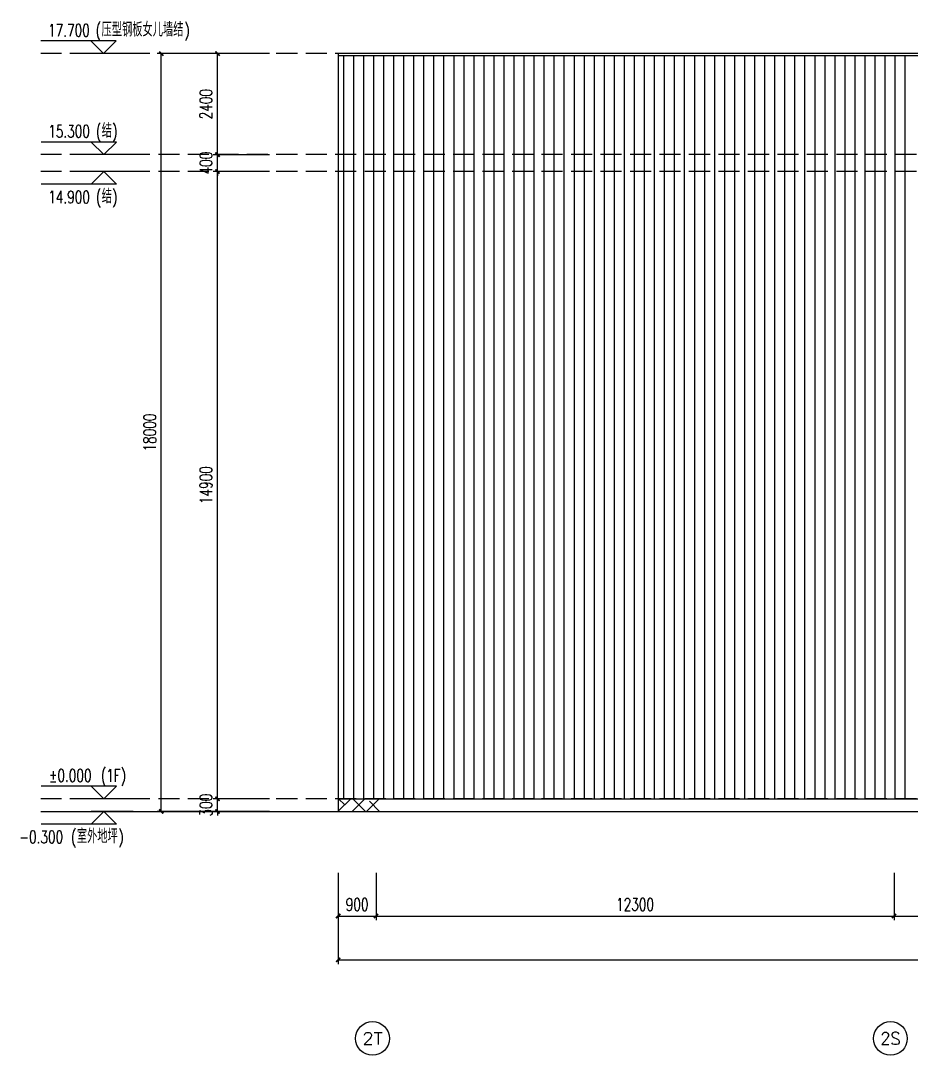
# Model space of a CAD drawing. Extents: x -2377130 to 293730, y -2 to 754590.
# Drawn here: x -1111760 to -1090611, y 511145 to 535719 of the extents above; entities that cross this region are included whole.
import ezdxf
from ezdxf.enums import TextEntityAlignment as Align

# ---------------------------------------------------------------- set-up
doc = ezdxf.new("R2010")
doc.units = 0
doc.header["$LTSCALE"] = 1000
doc.header["$MEASUREMENT"] = 0
doc.linetypes.add('__DASH', pattern=[0.35, 0.25, -0.1])
doc.linetypes.add('DOTE', pattern=[2.42, 2, -0.2, 0.02, -0.2])
doc.layers.get('Defpoints').update_dxf_attribs({"color": 210})
for name, color, linetype in [('A-AXIS-D', 1, 'Continuous'), ('A-AXIS-DOTE', 14, 'DOTE'), ('A-HATCH-2', 251, 'Continuous'), ('A-LIN-V', 9, 'Continuous'), ('AS-WALL', 40, 'Continuous'), ('DIM_ELEV', 3, 'Continuous'), ('PUB_TEXT', 7, 'Continuous')]:
    doc.layers.add(name, color=color, linetype=linetype)
doc.styles.add('_TCH_AXIS', font='COMPLEX', dxfattribs={"bigfont": 'GBCBIG'})
doc.styles.add('_TCH_DIM', font='SIMPLEX', dxfattribs={"bigfont": 'GBCBIG'})
doc.styles.add('_TCH_DIM_T3', font='SIMPLEX', dxfattribs={"width": 0.705882, "bigfont": 'GBCBIG'})
doc.dimstyles.new('_TCH_ARCH&&100', dxfattribs={"dimtxt": 297.5, "dimasz": 100, "dimexe": 100, "dimexo": 100, "dimgap": 126.25, "dimtad": 1, "dimdec": 0, "dimzin": 0, "dimdsep": 46, "dimtxsty": '_TCH_DIM_T3', "dimblk": 'ARCHTICK', "dimcen": 0.09, "dimclrt": 7, "dimazin": 2, "dimtfac": 1, "dimtdec": 0, "dimtix": 1, "dimtmove": 2, "dimatfit": 3, "dimfxl": 0, "dimtolj": 1, "dimtzin": 0, "dimarcsym": 0})

# ---------------------------------------------------------------- blocks, each defined once
blk = doc.blocks.new('_ArchTick')
at = {"color": 0, "linetype": 'ByBlock', "const_width": 0.4}
blk.add_lwpolyline([(-0.5, -0.5), (0.5, 0.5)], dxfattribs=at)
blk = doc.blocks.new('*D1123')
at = {"layer": 'A-AXIS-D', "color": 0, "lineweight": -2}
for p, q in [((-1107188, 534937), (-1108521, 534937)), ((-1108421, 516937), (-1108421, 534937)), ((-1107188, 516937), (-1108521, 516937))]:
    blk.add_line(p, q, dxfattribs=at)
at = {"layer": 'Defpoints', "color": 0}
for p in [(-1108421, 534937), (-1107088, 534937), (-1107088, 516937)]:
    blk.add_point(p, dxfattribs=at)
at = {"layer": 'A-AXIS-D', "color": 0, "lineweight": -2, "xscale": 100, "yscale": 100, "zscale": 100}
for p, rotation in [((-1108421, 534937), 90), ((-1108421, 516937), 270)]:
    blk.add_blockref('_ArchTick', p, dxfattribs=dict(at, rotation=rotation))
at = {"layer": 'A-AXIS-D', "color": 7, "insert": (-1108696, 525937), "char_height": 297.5, "attachment_point": 5, "rotation": 90, "style": '_TCH_DIM_T3'}
blk.add_mtext('\\A1;18000', dxfattribs=at)
blk = doc.blocks.new('*D1122')
at = {"layer": 'A-AXIS-D', "color": 0, "lineweight": -2}
for p, q in [((-1107086, 517237), (-1107086, 517337)), ((-1105853, 517237), (-1107186, 517237)), ((-1107086, 516937), (-1107086, 517237)), ((-1105853, 516937), (-1107186, 516937)), ((-1107086, 516937), (-1107086, 516837))]:
    blk.add_line(p, q, dxfattribs=at)
at = {"layer": 'Defpoints', "color": 0}
for p in [(-1107086, 517237), (-1105753, 517237), (-1105753, 516937)]:
    blk.add_point(p, dxfattribs=at)
at = {"layer": 'A-AXIS-D', "color": 0, "lineweight": -2, "xscale": 100, "yscale": 100, "zscale": 100}
for p, rotation in [((-1107086, 517237), 270), ((-1107086, 516937), 90)]:
    blk.add_blockref('_ArchTick', p, dxfattribs=dict(at, rotation=rotation))
at = {"layer": 'A-AXIS-D', "color": 7, "insert": (-1107361, 517087), "char_height": 297.5, "attachment_point": 5, "rotation": 90, "style": '_TCH_DIM_T3'}
blk.add_mtext('\\A1;300', dxfattribs=at)
blk = doc.blocks.new('*D1121')
at = {"layer": 'A-AXIS-D', "color": 0, "lineweight": -2}
for p, q in [((-1105853, 532137), (-1107186, 532137)), ((-1107086, 517237), (-1107086, 532137)), ((-1105853, 517237), (-1107186, 517237))]:
    blk.add_line(p, q, dxfattribs=at)
at = {"layer": 'Defpoints', "color": 0}
for p in [(-1107086, 532137), (-1105753, 532137), (-1105753, 517237)]:
    blk.add_point(p, dxfattribs=at)
at = {"layer": 'A-AXIS-D', "color": 0, "lineweight": -2, "xscale": 100, "yscale": 100, "zscale": 100}
for p, rotation in [((-1107086, 532137), 90), ((-1107086, 517237), 270)]:
    blk.add_blockref('_ArchTick', p, dxfattribs=dict(at, rotation=rotation))
at = {"layer": 'A-AXIS-D', "color": 7, "insert": (-1107361, 524687), "char_height": 297.5, "attachment_point": 5, "rotation": 90, "style": '_TCH_DIM_T3'}
blk.add_mtext('\\A1;14900', dxfattribs=at)
blk = doc.blocks.new('*D1120')
at = {"layer": 'A-AXIS-D', "color": 0, "lineweight": -2}
for p, q in [((-1105853, 532537), (-1107186, 532537)), ((-1107086, 532537), (-1107086, 532637)), ((-1107086, 532137), (-1107086, 532537)), ((-1105853, 532137), (-1107186, 532137)), ((-1107086, 532137), (-1107086, 532037))]:
    blk.add_line(p, q, dxfattribs=at)
at = {"layer": 'Defpoints', "color": 0}
for p in [(-1107086, 532537), (-1105753, 532537), (-1105753, 532137)]:
    blk.add_point(p, dxfattribs=at)
at = {"layer": 'A-AXIS-D', "color": 0, "lineweight": -2, "xscale": 100, "yscale": 100, "zscale": 100}
for p, rotation in [((-1107086, 532537), 270), ((-1107086, 532137), 90)]:
    blk.add_blockref('_ArchTick', p, dxfattribs=dict(at, rotation=rotation))
at = {"layer": 'A-AXIS-D', "color": 7, "insert": (-1107361, 532337), "char_height": 297.5, "attachment_point": 5, "rotation": 90, "style": '_TCH_DIM_T3'}
blk.add_mtext('\\A1;400', dxfattribs=at)
blk = doc.blocks.new('*D1119')
at = {"layer": 'A-AXIS-D', "color": 0, "lineweight": -2}
for p, q in [((-1105853, 534937), (-1107186, 534937)), ((-1107086, 532537), (-1107086, 534937)), ((-1105853, 532537), (-1107186, 532537))]:
    blk.add_line(p, q, dxfattribs=at)
at = {"layer": 'Defpoints', "color": 0}
for p in [(-1107086, 534937), (-1105753, 534937), (-1105753, 532537)]:
    blk.add_point(p, dxfattribs=at)
at = {"layer": 'A-AXIS-D', "color": 0, "lineweight": -2, "xscale": 100, "yscale": 100, "zscale": 100}
for p, rotation in [((-1107086, 534937), 90), ((-1107086, 532537), 270)]:
    blk.add_blockref('_ArchTick', p, dxfattribs=dict(at, rotation=rotation))
at = {"layer": 'A-AXIS-D', "color": 7, "insert": (-1107361, 533737), "char_height": 297.5, "attachment_point": 5, "rotation": 90, "style": '_TCH_DIM_T3'}
blk.add_mtext('\\A1;2400', dxfattribs=at)
blk = doc.blocks.new('*D1118')
at = {"layer": 'A-AXIS-D', "color": 0, "lineweight": -2}
for p, q in [((-1104221, 515480), (-1104221, 513313)), ((-946221, 515480), (-946221, 513313)), ((-1104221, 513413), (-946221, 513413))]:
    blk.add_line(p, q, dxfattribs=at)
at = {"layer": 'Defpoints', "color": 0}
for p in [(-1104221, 515580), (-946221, 515580), (-946221, 513413)]:
    blk.add_point(p, dxfattribs=at)
at = {"layer": 'A-AXIS-D', "color": 0, "lineweight": -2, "xscale": 100, "yscale": 100, "zscale": 100, "rotation": 180}
blk.add_blockref('_ArchTick', (-1104221, 513413), dxfattribs=at)
at = {"layer": 'A-AXIS-D', "color": 0, "lineweight": -2, "xscale": 100, "yscale": 100, "zscale": 100}
blk.add_blockref('_ArchTick', (-946221, 513413), dxfattribs=at)
at = {"layer": 'A-AXIS-D', "color": 7, "insert": (-1025221, 513688), "char_height": 297.5, "attachment_point": 5, "style": '_TCH_DIM_T3'}
blk.add_mtext('\\A1;158000', dxfattribs=at)
blk = doc.blocks.new('*D1087')
at = {"layer": 'A-AXIS-D', "color": 0, "lineweight": -2}
for p, q in [((-1104221, 515480), (-1104221, 514353)), ((-1103321, 515480), (-1103321, 514353)), ((-1104221, 514453), (-1103321, 514453))]:
    blk.add_line(p, q, dxfattribs=at)
at = {"layer": 'Defpoints', "color": 0}
for p in [(-1104221, 515580), (-1103321, 515580), (-1103321, 514453)]:
    blk.add_point(p, dxfattribs=at)
at = {"layer": 'A-AXIS-D', "color": 0, "lineweight": -2, "xscale": 100, "yscale": 100, "zscale": 100, "rotation": 180}
blk.add_blockref('_ArchTick', (-1104221, 514453), dxfattribs=at)
at = {"layer": 'A-AXIS-D', "color": 0, "lineweight": -2, "xscale": 100, "yscale": 100, "zscale": 100}
blk.add_blockref('_ArchTick', (-1103321, 514453), dxfattribs=at)
at = {"layer": 'A-AXIS-D', "color": 7, "insert": (-1103771, 514728), "char_height": 297.5, "attachment_point": 5, "style": '_TCH_DIM_T3'}
blk.add_mtext('\\A1;900', dxfattribs=at)
blk = doc.blocks.new('*D1086')
at = {"layer": 'A-AXIS-D', "color": 0, "lineweight": -2}
for p, q in [((-1103321, 515480), (-1103321, 514353)), ((-1091021, 515480), (-1091021, 514353)), ((-1103321, 514453), (-1091021, 514453))]:
    blk.add_line(p, q, dxfattribs=at)
at = {"layer": 'Defpoints', "color": 0}
for p in [(-1103321, 515580), (-1091021, 515580), (-1091021, 514453)]:
    blk.add_point(p, dxfattribs=at)
at = {"layer": 'A-AXIS-D', "color": 0, "lineweight": -2, "xscale": 100, "yscale": 100, "zscale": 100, "rotation": 180}
blk.add_blockref('_ArchTick', (-1103321, 514453), dxfattribs=at)
at = {"layer": 'A-AXIS-D', "color": 0, "lineweight": -2, "xscale": 100, "yscale": 100, "zscale": 100}
blk.add_blockref('_ArchTick', (-1091021, 514453), dxfattribs=at)
at = {"layer": 'A-AXIS-D', "color": 7, "insert": (-1097171, 514728), "char_height": 297.5, "attachment_point": 5, "style": '_TCH_DIM_T3'}
blk.add_mtext('\\A1;12300', dxfattribs=at)
blk = doc.blocks.new('*D1085')
at = {"layer": 'A-AXIS-D', "color": 0, "lineweight": -2}
for p, q in [((-1091021, 515480), (-1091021, 514353)), ((-1082021, 515480), (-1082021, 514353)), ((-1091021, 514453), (-1082021, 514453))]:
    blk.add_line(p, q, dxfattribs=at)
at = {"layer": 'Defpoints', "color": 0}
for p in [(-1091021, 515580), (-1082021, 515580), (-1082021, 514453)]:
    blk.add_point(p, dxfattribs=at)
at = {"layer": 'A-AXIS-D', "color": 0, "lineweight": -2, "xscale": 100, "yscale": 100, "zscale": 100, "rotation": 180}
blk.add_blockref('_ArchTick', (-1091021, 514453), dxfattribs=at)
at = {"layer": 'A-AXIS-D', "color": 0, "lineweight": -2, "xscale": 100, "yscale": 100, "zscale": 100}
blk.add_blockref('_ArchTick', (-1082021, 514453), dxfattribs=at)
at = {"layer": 'A-AXIS-D', "color": 7, "insert": (-1086521, 514728), "char_height": 297.5, "attachment_point": 5, "style": '_TCH_DIM_T3'}
blk.add_mtext('\\A1;9000', dxfattribs=at)

msp = doc.modelspace()

# ---------------------------------------------------------------- linework, layer by layer
at = {"layer": 'A-AXIS-D', "color": 8}
for centre in [(-1103405.6, 511544.7), (-1091105.6, 511544.7)]:
    msp.add_circle(centre, 400, dxfattribs=at)
at = {"layer": 'A-AXIS-DOTE', "color": 8, "linetype": '__DASH', "ltscale": 2}
for p, q in [((-940690, 534937.5), (-1111279.8, 534937.5)), ((-940690, 532537.5), (-1111279.8, 532537.5)), ((-940690, 532137.5), (-1111279.8, 532137.5)), ((-940690, 517237.5), (-1111279.8, 517237.5))]:
    msp.add_line(p, q, dxfattribs=at)
at = {"layer": 'A-HATCH-2', "color": 8, "linetype": 'Continuous'}
for p, q in [((-1104089.6, 517237.5), (-1104089.6, 534887.5)), ((-1103851.4, 517237.5), (-1103851.4, 534887.5)), ((-1103613.3, 517237.5), (-1103613.3, 534887.5)), ((-1103375.2, 517237.5), (-1103375.2, 534887.5)), ((-1103137.1, 517237.5), (-1103137.1, 534887.5)), ((-1102898.9, 517237.5), (-1102898.9, 534887.5)), ((-1102660.8, 517237.5), (-1102660.8, 534887.5)), ((-1102422.7, 517237.5), (-1102422.7, 534887.5)), ((-1102184.6, 517237.5), (-1102184.6, 534887.5)), ((-1101946.4, 517237.5), (-1101946.4, 534887.5)), ((-1101708.3, 517237.5), (-1101708.3, 534887.5)), ((-1101470.2, 517237.5), (-1101470.2, 534887.5)), ((-1101232.1, 517237.5), (-1101232.1, 534887.5)), ((-1100993.9, 517237.5), (-1100993.9, 534887.5)), ((-1100755.8, 517237.5), (-1100755.8, 534887.5)), ((-1100517.7, 517237.5), (-1100517.7, 534887.5)), ((-1100279.6, 517237.5), (-1100279.6, 534887.5)), ((-1100041.4, 517237.5), (-1100041.4, 534887.5)), ((-1099803.3, 517237.5), (-1099803.3, 534887.5)), ((-1099565.2, 517237.5), (-1099565.2, 534887.5)), ((-1099327.1, 517237.5), (-1099327.1, 534887.5)), ((-1099088.9, 517237.5), (-1099088.9, 534887.5)), ((-1098850.8, 517237.5), (-1098850.8, 534887.5)), ((-1098612.7, 517237.5), (-1098612.7, 534887.5)), ((-1098374.6, 517237.5), (-1098374.6, 534887.5)), ((-1098136.4, 517237.5), (-1098136.4, 534887.5)), ((-1097898.3, 517237.5), (-1097898.3, 534887.5)), ((-1097660.2, 517237.5), (-1097660.2, 534887.5)), ((-1097422.1, 517237.5), (-1097422.1, 534887.5)), ((-1097183.9, 517237.5), (-1097183.9, 534887.5)), ((-1096945.8, 517237.5), (-1096945.8, 534887.5)), ((-1096707.7, 517237.5), (-1096707.7, 534887.5)), ((-1096469.6, 517237.5), (-1096469.6, 534887.5)), ((-1096231.4, 517237.5), (-1096231.4, 534887.5)), ((-1095993.3, 517237.5), (-1095993.3, 534887.5)), ((-1095755.2, 517237.5), (-1095755.2, 534887.5)), ((-1095517.1, 517237.5), (-1095517.1, 534887.5)), ((-1095278.9, 517237.5), (-1095278.9, 534887.5)), ((-1095040.8, 517237.5), (-1095040.8, 534887.5)), ((-1094802.7, 517237.5), (-1094802.7, 534887.5)), ((-1094564.6, 517237.5), (-1094564.6, 534887.5)), ((-1094326.4, 517237.5), (-1094326.4, 534887.5)), ((-1094088.3, 517237.5), (-1094088.3, 534887.5)), ((-1093850.2, 517237.5), (-1093850.2, 534887.5)), ((-1093612.1, 517237.5), (-1093612.1, 534887.5)), ((-1093373.9, 517237.5), (-1093373.9, 534887.5)), ((-1093135.8, 517237.5), (-1093135.8, 534887.5)), ((-1092897.7, 517237.5), (-1092897.7, 534887.5)), ((-1092659.6, 517237.5), (-1092659.6, 534887.5)), ((-1092421.4, 517237.5), (-1092421.4, 534887.5)), ((-1092183.3, 517237.5), (-1092183.3, 534887.5)), ((-1091945.2, 517237.5), (-1091945.2, 534887.5)), ((-1091707.1, 517237.5), (-1091707.1, 534887.5)), ((-1091468.9, 517237.5), (-1091468.9, 534887.5)), ((-1091230.8, 517237.5), (-1091230.8, 534887.5)), ((-1090992.7, 517237.5), (-1090992.7, 534887.5)), ((-1090754.6, 517237.5), (-1090754.6, 534887.5)), ((-1104220.7, 516940.1), (-1103923.3, 517237.5)), ((-1104066.4, 517094.4), (-1104209.4, 517237.5)), ((-1103886.5, 516937.5), (-1103586.5, 517237.5)), ((-1103572.7, 516937.5), (-1103872.7, 517237.5)), ((-1103549.8, 516937.5), (-1103249.8, 517237.5)), ((-1103235.9, 516937.5), (-1103477, 517178.6))]:
    msp.add_line(p, q, dxfattribs=at)
at = {"layer": 'A-LIN-V', "color": 8}
for p, q in [((-1104220.7, 534937.5), (-1104220.7, 516937.5)), ((-946220.7, 534937.5), (-1104220.7, 534937.5)), ((-946220.7, 534887.5), (-1104220.7, 534887.5)), ((-1104220.7, 517237.5), (-946220.7, 517237.5))]:
    msp.add_line(p, q, dxfattribs=at)
at = {"layer": 'AS-WALL', "color": 8}
msp.add_line((-1111279.8, 516937.5), (-940690, 516937.5), dxfattribs=at)
at = {"layer": 'DIM_ELEV', "color": 8}
for p, q in [((-1109491.8, 535237.5), (-1111279.8, 535237.5)), ((-1109791.8, 534937.5), (-1110091.8, 535237.5)), ((-1109791.8, 534937.5), (-1109491.8, 535237.5)), ((-1109091.8, 534937.5), (-1110091.8, 534937.5)), ((-1109487.5, 532837.5), (-1111275.5, 532837.5)), ((-1109787.5, 532537.5), (-1110087.5, 532837.5)), ((-1109787.5, 532537.5), (-1109487.5, 532837.5)), ((-1109087.5, 532537.5), (-1110087.5, 532537.5)), ((-1109787.5, 532137.5), (-1110087.5, 531837.5)), ((-1109087.5, 532137.5), (-1110087.5, 532137.5)), ((-1109787.5, 532137.5), (-1109487.5, 531837.5)), ((-1109487.5, 531837.5), (-1111275.5, 531837.5)), ((-1109487.5, 517537.5), (-1111275.5, 517537.5)), ((-1109787.5, 517237.5), (-1110087.5, 517537.5)), ((-1109787.5, 517237.5), (-1109487.5, 517537.5)), ((-1109087.5, 517237.5), (-1110087.5, 517237.5)), ((-1109787.5, 516937.5), (-1110087.5, 516637.5)), ((-1109087.5, 516937.5), (-1110087.5, 516937.5)), ((-1109787.5, 516937.5), (-1109487.5, 516637.5)), ((-1109487.5, 516637.5), (-1111275.5, 516637.5))]:
    msp.add_line(p, q, dxfattribs=at)

# ---------------------------------------------------------------- texts
at = {"layer": 'PUB_TEXT', "color": 8, "style": '_TCH_DIM', "width": 0.705882}
for s, p in [('17.700', (-1111109.8, 535342.5)), ('(', (-1109979.8, 535342.5)), (')', (-1107873.8, 535342.5)), ('(', (-1109975.5, 532942.5)), (')', (-1109589.8, 532942.5)), ('15.300', (-1111105.5, 532942.5)), ('14.900', (-1111105.5, 531382.5)), ('(', (-1109975.5, 531382.5)), (')', (-1109589.8, 531382.5)), ('%%P0.000', (-1111085.5, 517642.5)), ('(1F)', (-1109855.5, 517642.5)), ('-0.300', (-1111795.7, 516182.5)), ('(', (-1110565.7, 516182.5)), (')', (-1109442.7, 516182.5))]:
    msp.add_text(s, height=297.5, dxfattribs=at).set_placement(p)
at = {"layer": 'PUB_TEXT', "color": 8, "style": '_TCH_DIM'}
for s, height, p in [('压型钢板女儿墙结', 337.59, (-1109839.8, 535342.5)), ('结', 337.6, (-1109835.5, 532942.5)), ('结', 337.6, (-1109835.5, 531382.5)), ('室外地坪', 337.59, (-1110425.7, 516182.5))]:
    msp.add_text(s, height=height, dxfattribs=at).set_placement(p)
at = {"layer": 'PUB_TEXT', "color": 8, "style": '_TCH_AXIS'}
for s, height, p, p2 in [('2T', 288.12, (-1103645.7, 511400.7), (-1103165.5, 511400.7)), ('2S', 294.28, (-1091343.8, 511397.6), (-1090867.3, 511397.6))]:
    msp.add_text(s, height=height, dxfattribs=at).set_placement(p, p2, align=Align.FIT)

# ---------------------------------------------------------------- dimensions: what is measured, and where the dimension line sits
at = {"layer": 'A-AXIS-D', "color": 8}
for p1, p2, picture, middle in [((-1107087.5, 516937.5), (-1107087.5, 534937.5), '*D1123', (-1108695.9, 525937.5)), ((-1105752.5, 532537.5), (-1105752.5, 534937.5), '*D1119', (-1107360.9, 533737.5)), ((-1105752.5, 532137.5), (-1105752.5, 532537.5), '*D1120', (-1107360.9, 532337.5)), ((-1105752.5, 517237.5), (-1105752.5, 532137.5), '*D1121', (-1107360.9, 524687.5)), ((-1105752.5, 516937.5), (-1105752.5, 517237.5), '*D1122', (-1107360.9, 517087.5))]:
    dim = msp.add_aligned_dim(p1=p1, p2=p2, distance=1333.3, dimstyle='_TCH_ARCH&&100', dxfattribs=at)
    dim.commit()
    dim.dimension.update_dxf_attribs({"geometry": picture, "text_midpoint": middle})
for base, p1, p2, picture, middle in [((-946220.7, 513413.4), (-1104220.7, 515580), (-946220.7, 515580), '*D1118', (-1025220.7, 513688.4)), ((-1103320.7, 514453.4), (-1104220.7, 515580), (-1103320.7, 515580), '*D1087', (-1103770.7, 514728.4)), ((-1091020.7, 514453.4), (-1103320.7, 515580), (-1091020.7, 515580), '*D1086', (-1097170.7, 514728.4)), ((-1082020.7, 514453.4), (-1091020.7, 515580), (-1082020.7, 515580), '*D1085', (-1086520.7, 514728.4))]:
    dim = msp.add_linear_dim(base=base, p1=p1, p2=p2, angle=0, dimstyle='_TCH_ARCH&&100', override={"dimgap": 0}, dxfattribs=at)
    dim.commit()
    dim.dimension.update_dxf_attribs({"geometry": picture, "text_midpoint": middle, "dimtype": 161})

doc.saveas('drawing.dxf')
